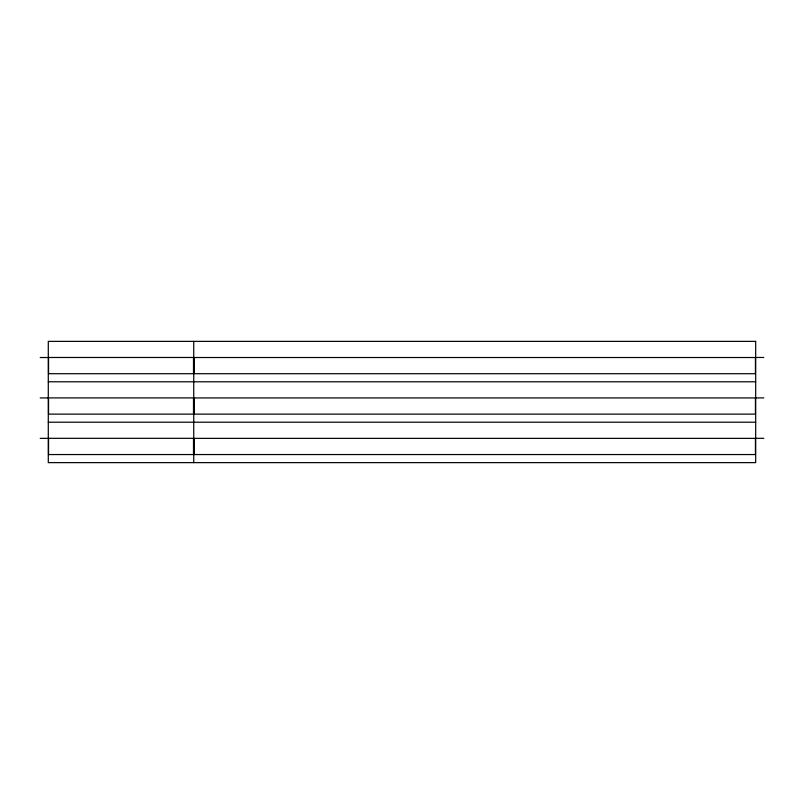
<?xml version="1.0" encoding="UTF-8"?>
<svg xmlns="http://www.w3.org/2000/svg" width="804" height="804" viewBox="0 0 804 804"><rect width="100%" height="100%" fill="white"/><g stroke="black" fill="none" stroke-linecap="round" stroke-linejoin="round"><path stroke-width="1.21" d="M755.68 357.468L763.8 357.468M40.2 357.519L48.29 357.519M48.29 381.789L755.68 381.789M40.2 397.94L48.29 397.94M755.68 397.93L763.8 397.89M48.29 422.211L755.68 422.211M40.2 438.361L48.29 438.361M755.68 438.311L763.8 438.311M193.744 341.368L193.744 462.632M755.68 341.368L48.29 341.368L48.29 462.632L755.68 462.632L755.68 341.368M193.493 357.478L48.552 357.478L48.552 373.709L193.493 373.709L193.493 357.478M755.428 357.519L194.005 357.519L194.005 373.709L755.428 373.709L755.428 357.509M193.493 397.9L48.552 397.9L48.552 414.13L193.493 414.13L193.493 397.9M755.428 397.94L194.005 397.94L194.005 414.13L755.428 414.13L755.428 397.93M193.493 438.321L48.552 438.321L48.552 454.551L193.493 454.551L193.493 438.321M755.428 438.361L194.005 438.361L194.005 454.551L755.428 454.551L755.428 438.351"/></g></svg>
